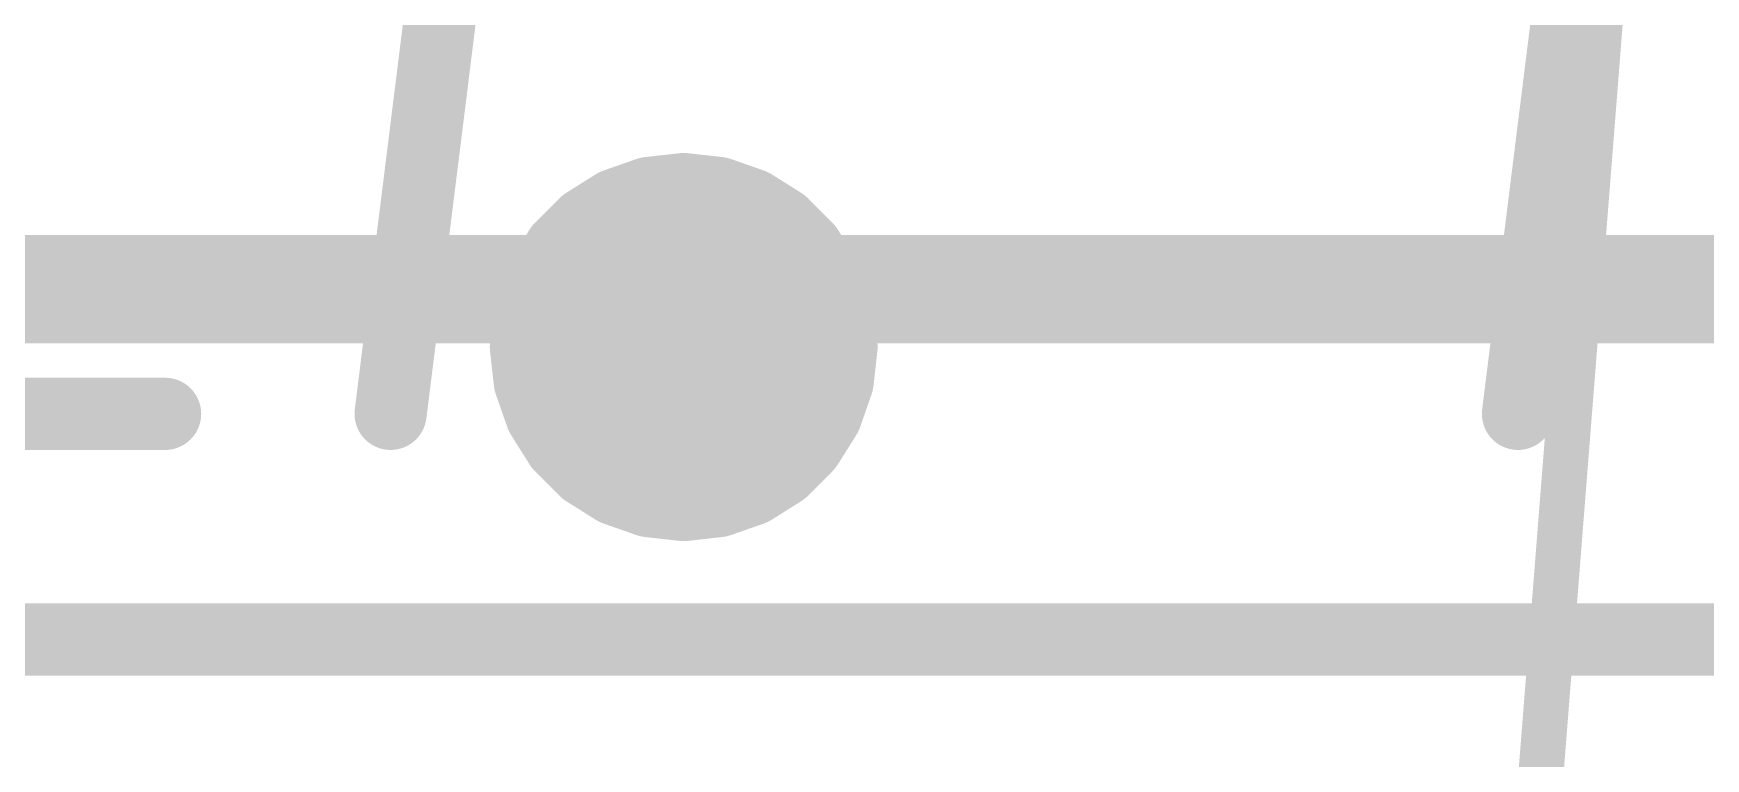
# Model space of a CAD drawing. Extents: x -33 to 32.5, y -8.9 to 49.7.
# Drawn here: x 3.487 to 8.197, y 36.78 to 38.82 of the extents above; entities that cross this region are included whole.
import ezdxf

# ---------------------------------------------------------------- set-up
doc = ezdxf.new("R2010")
doc.units = 0
for name, color, linetype in [('16', 132, 'CONTINUOUS'), ('21', 41, 'CONTINUOUS'), ('51', 53, 'CONTINUOUS')]:
    doc.layers.add(name, color=color, linetype=linetype)

msp = doc.modelspace()

# ---------------------------------------------------------------- linework, layer by layer
at = {"layer": '16', "const_width": 0.3048}
msp.add_lwpolyline([(-12.7, 38.1), (21.59, 38.1)], dxfattribs=at)
at = {"layer": '21', "const_width": 0.2032}
for points in [[(4.8107, 40.2895), (4.4932, 37.7495)], [(7.9857, 40.2895), (7.6682, 37.7495)], [(5.3187, 38.382), (5.2198, 38.3709)], [(5.4176, 38.3709), (5.3187, 38.382)], [(5.1258, 38.338), (5.0415, 38.2851)], [(5.2198, 38.3709), (5.1258, 38.338)], [(5.5116, 38.338), (5.4176, 38.3709)], [(5.5959, 38.2851), (5.5116, 38.338)], [(5.0415, 38.2851), (4.9711, 38.2147)], [(5.6663, 38.2147), (5.5959, 38.2851)], [(4.9711, 38.2147), (4.9182, 38.1304)], [(4.9629, 38.2016), (5.6745, 38.2016)], [(5.7192, 38.1304), (5.6663, 38.2147)], [(4.9182, 38.1304), (4.8853, 38.0364)], [(5.7521, 38.0364), (5.7192, 38.1304)], [(4.8853, 38.0364), (4.8742, 37.9375)], [(4.8811, 37.9984), (5.7564, 37.9984)], [(5.7632, 37.9375), (5.7521, 38.0364)], [(4.8742, 37.9375), (4.8853, 37.8386)], [(5.7521, 37.8386), (5.7632, 37.9375)], [(4.8853, 37.8386), (4.9182, 37.7446)], [(5.7192, 37.7446), (5.7521, 37.8386)], [(4.9005, 37.7952), (5.7369, 37.7952)], [(3.8582, 37.7495), (1.9532, 37.7495)], [(4.9182, 37.7446), (4.9712, 37.6604)], [(5.6662, 37.6604), (5.7192, 37.7446)], [(4.9712, 37.6604), (5.0416, 37.59)], [(5.5958, 37.59), (5.6662, 37.6604)], [(5.0395, 37.592), (5.5979, 37.592)], [(5.0416, 37.59), (5.1258, 37.537)], [(5.5116, 37.537), (5.5958, 37.59)], [(5.1258, 37.537), (5.2198, 37.5041)], [(5.4176, 37.5041), (5.5116, 37.537)], [(5.2198, 37.5041), (5.3187, 37.493)], [(5.3187, 37.493), (5.4176, 37.5041)], [(12.4307, 37.1145), (-12.3343, 37.1145)]]:
    msp.add_lwpolyline(points, dxfattribs=at)
at = {"layer": '21', "const_width": 0.1016}
for points in [[(5.3244, 38.4325, 1), (5.313, 38.3315)], [(5.3244, 38.3315, 1), (5.313, 38.4325)], [(5.109, 38.386, 1), (5.1426, 38.2901)], [(5.1528, 38.295, 1), (5.0988, 38.381)], [(5.2141, 38.4214, 1), (5.2255, 38.3204)], [(5.2366, 38.3229, 1), (5.203, 38.4188)], [(5.4344, 38.4188, 1), (5.4008, 38.3229)], [(5.4119, 38.3204, 1), (5.4233, 38.4214)], [(5.5386, 38.381, 1), (5.4846, 38.295)], [(5.4948, 38.2901, 1), (5.5284, 38.386)], [(5.0775, 38.2491, 1), (5.0056, 38.321)], [(5.6318, 38.321, 1), (5.5599, 38.2491)], [(5.0145, 38.3281, 1), (5.0686, 38.242)], [(5.5688, 38.242, 1), (5.6229, 38.3281)], [(4.9629, 38.2524, 1), (4.9629, 38.1508)], [(4.9352, 38.2506, 1), (5.0071, 38.1787)], [(5.0142, 38.1876, 1), (4.9281, 38.2417)], [(5.7093, 38.2417, 1), (5.6232, 38.1876)], [(5.6303, 38.1787, 1), (5.7022, 38.2506)], [(5.6745, 38.1508, 1), (5.6745, 38.2524)], [(4.8752, 38.1574, 1), (4.9612, 38.1034)], [(4.9661, 38.1136, 1), (4.8702, 38.1472)], [(5.7672, 38.1472, 1), (5.6713, 38.1136)], [(5.6762, 38.1034, 1), (5.7622, 38.1574)], [(4.8811, 38.0492, 1), (4.8811, 37.9476)], [(4.8374, 38.0532, 1), (4.9333, 38.0196)], [(4.9358, 38.0307, 1), (4.8348, 38.0421)], [(5.8026, 38.0421, 1), (5.7016, 38.0307)], [(5.7041, 38.0196, 1), (5.8, 38.0532)], [(5.7564, 37.9476, 1), (5.7564, 38.0492)], [(4.9247, 37.9432, 1), (4.8237, 37.9318)], [(5.8137, 37.9318, 1), (5.7127, 37.9432)], [(4.8237, 37.9432, 1), (4.9247, 37.9318)], [(5.7127, 37.9318, 1), (5.8137, 37.9432)], [(4.9333, 37.8554, 1), (4.8374, 37.8218)], [(5.8, 37.8218, 1), (5.7041, 37.8554)], [(4.8349, 37.8329, 1), (4.9358, 37.8443)], [(4.9005, 37.846, 1), (4.9005, 37.7444)], [(5.7016, 37.8443, 1), (5.8025, 37.8329)], [(5.7369, 37.7444, 1), (5.7369, 37.846)], [(3.8582, 37.6987, 1), (3.8582, 37.8003)], [(4.9612, 37.7717, 1), (4.8752, 37.7176)], [(5.7622, 37.7176, 1), (5.6762, 37.7717)], [(4.4428, 37.7558, 1), (4.5436, 37.7432)], [(4.8703, 37.7279, 1), (4.9662, 37.7614)], [(5.6712, 37.7614, 1), (5.7671, 37.7279)], [(7.6178, 37.7558, 1), (7.7186, 37.7432)], [(5.0071, 37.6963, 1), (4.9353, 37.6244)], [(4.9282, 37.6333, 1), (5.0142, 37.6874)], [(5.6232, 37.6874, 1), (5.7092, 37.6333)], [(5.7021, 37.6244, 1), (5.6303, 37.6963)], [(5.0395, 37.6428, 1), (5.0395, 37.5412)], [(5.0686, 37.633, 1), (5.0145, 37.547)], [(5.0056, 37.5541, 1), (5.0775, 37.6259)], [(5.5599, 37.6259, 1), (5.6318, 37.5541)], [(5.6229, 37.547, 1), (5.5688, 37.633)], [(5.5979, 37.5412, 1), (5.5979, 37.6428)], [(5.1426, 37.585, 1), (5.1091, 37.4891)], [(5.0988, 37.494, 1), (5.1529, 37.58)], [(5.4845, 37.58, 1), (5.5386, 37.494)], [(5.5283, 37.4891, 1), (5.4948, 37.585)], [(5.2255, 37.5546, 1), (5.2141, 37.4537)], [(5.203, 37.4562, 1), (5.2366, 37.5521)], [(5.313, 37.5435, 1), (5.3244, 37.4425)], [(5.313, 37.4425, 1), (5.3244, 37.5435)], [(5.4008, 37.5521, 1), (5.4344, 37.4562)], [(5.4233, 37.4537, 1), (5.4119, 37.5546)]]:
    msp.add_lwpolyline(points, format="xyb", dxfattribs=at)
at = {"layer": '51', "const_width": 0.127}
msp.add_lwpolyline([(8.001, 40.132), (7.62, 35.306)], dxfattribs=at)

doc.saveas('drawing.dxf')
